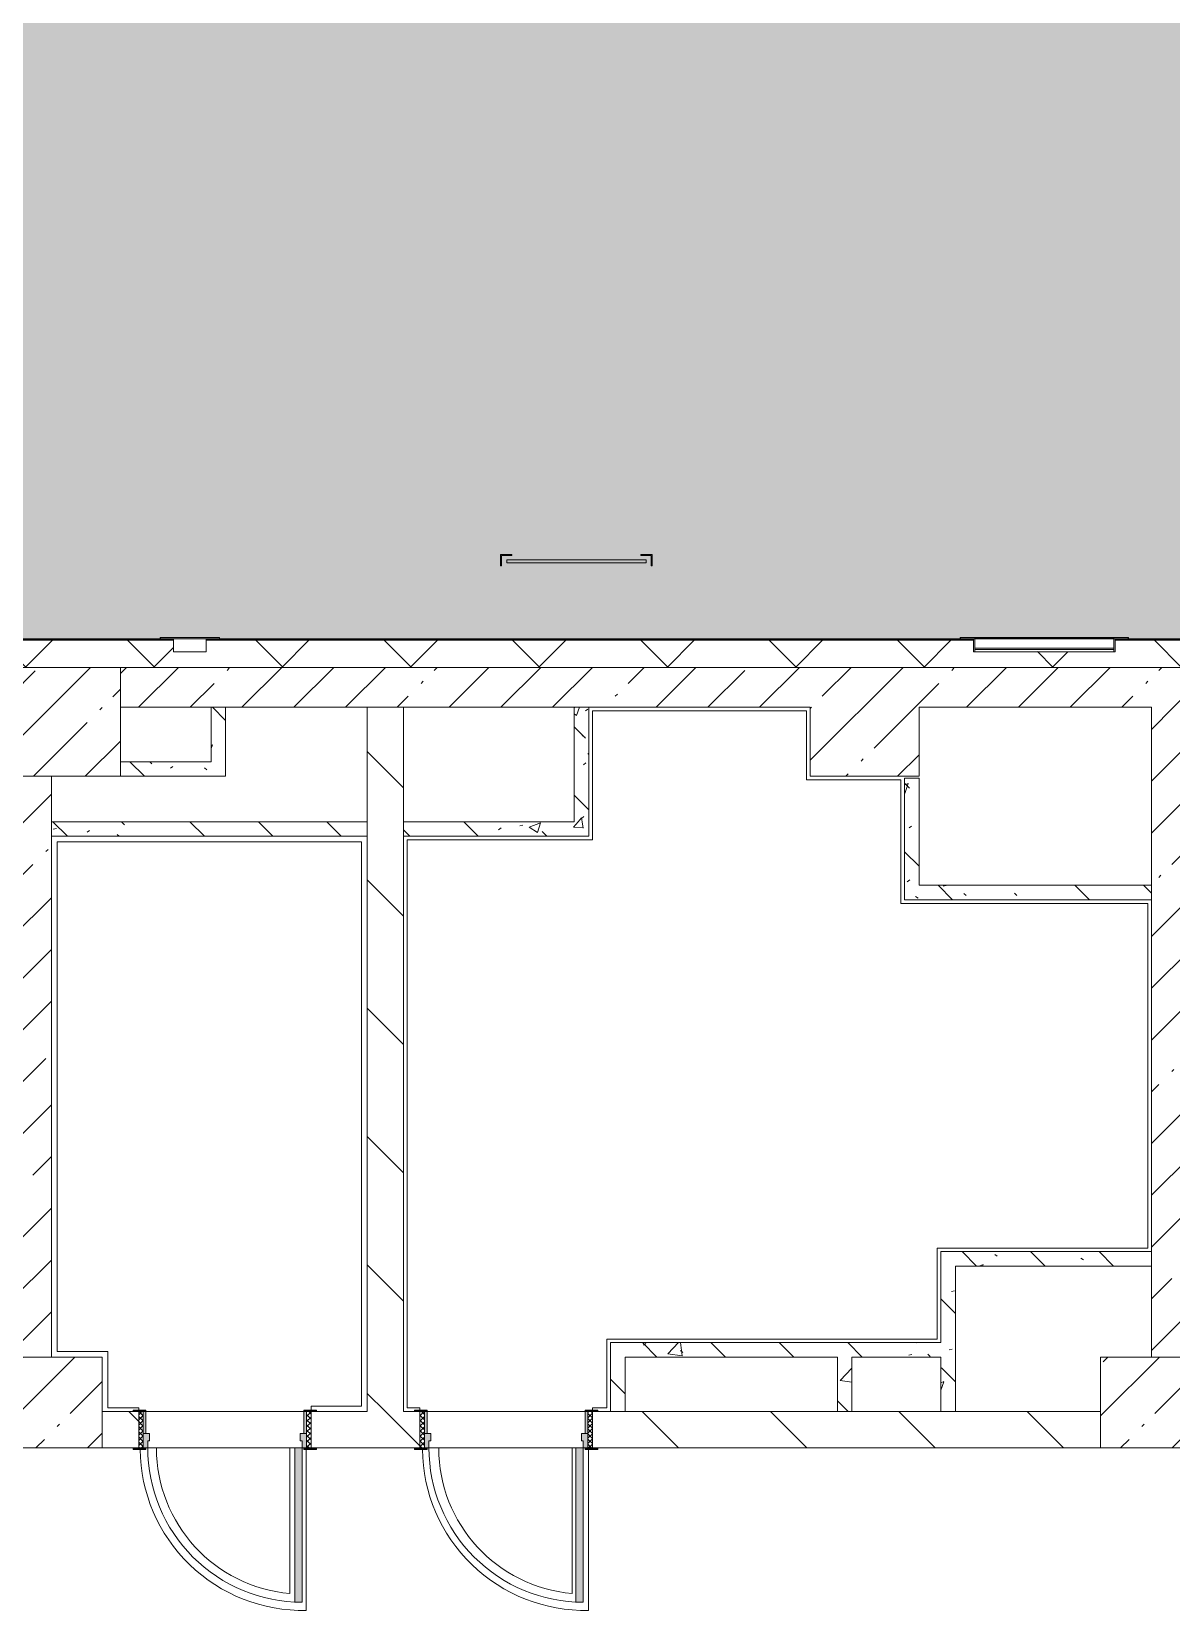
# Model space of a CAD drawing. Header units: millimetres. Extents: x 2623 to 216772, y -8553 to 29000.
# Drawn here: x 103583 to 109862, y 10005 to 18702 of the extents above; entities that cross this region are included whole.
import ezdxf

# ---------------------------------------------------------------- set-up
doc = ezdxf.new("R2010")
doc.units = ezdxf.units.MM
for name, color, linetype, lineweight in [('A-DETL-2', 7, 'Continuous', 5), ('A-GENM-1', 7, 'Continuous', 5), ('A-WALL', 7, 'Continuous', 9), ('A-WALL-3', 7, 'Continuous', 5), ('I-WALL-4', 7, 'Continuous', 5), ('S-COLS-1', 7, 'Continuous', 5)]:
    doc.layers.add(name, color=color, linetype=linetype, lineweight=lineweight)
doc.layers.add('A-DETL-GENF-6', color=7, linetype='Continuous', lineweight=9, true_color=0xc0c0c0, transparency=0.4)
for name, color, linetype, lineweight, true_color in [('A-DOOR-3', 7, 'Continuous', 5, 0xaaaaaa), ('A-DOOR-4', 7, 'Continuous', 5, 0xe2e2e2), ('A-DOOR-FRAM-3', 7, 'Continuous', 5, 0xe2e2e2), ('A-DOOR-FRAM-4', 7, 'Continuous', 5, 0xaaaaaa), ('A-FLOR-3', 7, 'Continuous', 5, 0xaaaaaa), ('A-GENM-2', 7, 'Continuous', 5, 0x737373), ('A-WALL-4', 7, 'Continuous', 5, 0x737373), ('I-WALL-5', 7, 'Continuous', 5, 0x787878)]:
    doc.layers.add(name, color=color, linetype=linetype, lineweight=lineweight, true_color=true_color)
pattern_1 = [(135, (89762.2, 0), (-353.553, -353.553), [])]
pattern_2 = [(135, (1826.41, 164.685), (-14.14214, -14.14214), []), (225, (1826.41, 164.685), (14.14214, -14.14214), [])]
pattern_3 = [(45, (-296.384, 164.685), (-14.1421, 14.1421), []), (135, (-296.384, 164.685), (-14.1421, -14.1421), [])]
pattern_4 = [(45, (89762.2, 0), (-285.123, 285.123), []), (45, (90047.3, 0), (-285.123, 285.123), [504.031, -100.806, 16.764, -84.042])]
pattern_5 = [(135, (89762.2, 0), (-377.171, -377.171), [533.4, -88.9, 17.78, -88.9]), (135, (89762.2, 376.94), (-377.171, -377.171), []), (50, (89762.2, 0), (637.645, -55.787), [66.675, -733.425]), (355, (89762.2, 0), (-123.35, 668.7), [53.34, -586.74]), (100.451, (89815.3, -4.65), (514.299, 612.908), [56.665, -623.315]), (46.184, (89762.2, 177.8), (948.776, -147.15), [100.012, -1100.137]), (96.636, (89841.3, 165.5), (830.91, 865.997), [84.998, -934.973]), (351.184, (89762.2, 177.8), (830.918, 865.99), [80.01, -880.11]), (21, (89851.1, 133.35), (530.651, -357.928), [66.675, -733.425]), (326, (89851.1, 133.35), (216.308, 644.658), [53.34, -586.74]), (71.451, (89895.3, 103.5), (746.96, 286.724), [56.665, -623.315]), (37.5, (89762.2, 0), (10.8105, 295.9426), [16.764, -562.864, 16.764, -578.866, -588.962]), (37.5, (89762.2, 0), (10.8105, 295.9426), [-1175.258, 16.764, -572.198]), (7.5, (89762.2, 0), (233.869, 350.6318), [16.764, -322.834, 16.764, -549.529, -224.472]), (7.5, (89762.2, 0), (233.869, 350.6318), [-905.891, 16.764, -207.708]), (327.5, (89563.95, 0), (474.5678, -20.0513), [16.764, -205.486, 16.764, -676.656, -920.115]), (327.5, (89563.95, 0), (474.5678, -20.0513), [-915.67, 16.764, -903.351]), (317.5, (89475.05, 0), (518.452, 88.9934), [16.764, -272.161, 16.764, -443.738, -653.415]), (317.5, (89475.05, 0), (518.452, 88.9934), [-749.427, 16.764, -636.651])]

# ---------------------------------------------------------------- blocks, each defined once
blk = doc.blocks.new('BSC_Колонна _Прямоугольная - 600х600-V92-3_1_2_птичка')
at = {"layer": 'S-COLS-1'}
h = blk.add_hatch(dxfattribs=at)
h.set_pattern_fill('FP_97', color=256, style=0, pattern_type=2)
h.set_pattern_definition([(45, (-14010, -14900), (-285.123, 285.123), []), (45, (-13724.88, -14900), (-285.123, 285.123), [504.031, -100.806, 16.764, -84.042])])
h.paths.add_polyline_path([(-22.5, -300), (300, -300), (300, 300), (-300, 300), (-300, -300)])
for p, q in [((300, 300), (-300, 300)), ((-300, 300), (-300, -300)), ((300, -300), (300, 300)), ((-300, -300), (300, -300))]:
    blk.add_line(p, q, dxfattribs=at)
blk = doc.blocks.new('110_Дверь_СКБ_1Ст_Внутренняя1 - Д-7_п__950x2100h_Туалет EW30-32897972-3_1_2_птичка')
at = {"layer": 'A-DOOR-3'}
h = blk.add_hatch(dxfattribs=at)
h.set_pattern_fill('FP_107', color=256, style=0, pattern_type=2)
h.set_pattern_definition(pattern_2)
h.paths.add_polyline_path([(487.5, 100), (462.5, 100), (462.5, -100), (487.5, -100)])
at = {"layer": 'A-DOOR-4'}
h = blk.add_hatch(color=256, dxfattribs=at)
h.paths.add_polyline_path([(437.5, 100), (437.5, 60), (427.5, 60), (427.5, 20), (462.5, 20), (462.5, 100)])
h.paths.add_polyline_path([(-412.5, 100), (-437.5, 100), (-437.5, 20), (-402.5, 20), (-402.5, 60), (-412.5, 60)])
at = {"layer": 'A-DOOR-FRAM-3'}
for points in [[(-412.5, 950), (-412.5, 100), (-372.5, 100), (-372.5, 950)], [(-492.5, 108), (-492.5, 100), (-422.5, 100), (-422.5, 108)], [(517.5, 108), (447.5, 108), (447.5, 100), (517.5, 100)], [(-422.5, 20), (-437.5, 20), (-437.5, -100), (-422.5, -100)], [(462.5, 20), (447.5, 20), (447.5, -100), (462.5, -100)], [(-492.5, -100), (-492.5, -108), (-422.5, -108), (-422.5, -100)], [(447.5, -100), (447.5, -108), (517.5, -108), (517.5, -100)]]:
    blk.add_hatch(color=256, dxfattribs=at).paths.add_polyline_path(points)
at = {"layer": 'A-DOOR-FRAM-4'}
h = blk.add_hatch(dxfattribs=at)
h.set_pattern_fill('FP_108', color=256, style=0, pattern_type=2)
h.set_pattern_definition(pattern_3)
h.paths.add_polyline_path([(-437.5, 100), (-462.5, 100), (-462.5, -100), (-437.5, -100)])
at = {"layer": 'A-DOOR-3'}
for p, q in [((-412.5, 950), (-412.5, 100)), ((-372.5, 950), (-412.5, 950)), ((-372.5, 100), (-372.5, 950)), ((-412.5, 100), (-372.5, 100))]:
    blk.add_line(p, q, dxfattribs=at)
blk.add_arc((-412.5, 100), 850, 360, 90, dxfattribs=at)
at = {"layer": 'A-DOOR-FRAM-4'}
for p, q in [((-422.5, 108), (-492.5, 108)), ((-492.5, 108), (-492.5, 100)), ((-492.5, 100), (-422.5, 100)), ((-437.5, 100), (-462.5, 100)), ((-462.5, 100), (-462.5, -100)), ((-412.5, 100), (-437.5, 100)), ((-437.5, 100), (-437.5, 20)), ((-437.5, -100), (-437.5, 100)), ((-422.5, 100), (-437.5, 100)), ((-437.5, 100), (-437.5, 99)), ((-437.5, 99), (-422.5, 99)), ((-422.5, 100), (-422.5, 108)), ((-422.5, 99), (-422.5, 100)), ((-412.5, 60), (-412.5, 100)), ((437.5, 100), (437.5, 60)), ((462.5, 100), (437.5, 100)), ((517.5, 108), (447.5, 108)), ((447.5, 108), (447.5, 100)), ((462.5, 100), (447.5, 100)), ((447.5, 100), (447.5, 99)), ((447.5, 100), (517.5, 100)), ((447.5, 99), (462.5, 99)), ((462.5, 20), (462.5, 100)), ((487.5, 100), (462.5, 100)), ((462.5, 100), (462.5, -100)), ((462.5, 99), (462.5, 100)), ((487.5, -100), (487.5, 100)), ((517.5, 100), (517.5, 108)), ((-437.5, 20), (-402.5, 20)), ((-422.5, 20), (-437.5, 20)), ((-437.5, 20), (-437.5, -100)), ((-422.5, -100), (-422.5, 20)), ((-402.5, 60), (-412.5, 60)), ((-402.5, 20), (-402.5, 60)), ((437.5, 60), (427.5, 60)), ((427.5, 60), (427.5, 20)), ((427.5, 20), (462.5, 20)), ((462.5, 20), (447.5, 20)), ((447.5, 20), (447.5, -100)), ((462.5, -100), (462.5, 20)), ((-422.5, -100), (-492.5, -100)), ((-492.5, -100), (-492.5, -108)), ((-492.5, -108), (-422.5, -108)), ((-462.5, -100), (-437.5, -100)), ((-437.5, -100), (-422.5, -100)), ((-422.5, -108), (-422.5, -100)), ((447.5, -100), (462.5, -100)), ((517.5, -100), (447.5, -100)), ((447.5, -100), (447.5, -108)), ((447.5, -108), (517.5, -108)), ((462.5, -100), (487.5, -100)), ((517.5, -108), (517.5, -100))]:
    blk.add_line(p, q, dxfattribs=at)
blk = doc.blocks.new('110_Дверь_СКБ_1Ст_Внутренняя1 - Д-7_п__950x2100h_Туалет-32491181-3_1_2_птичка')
at = {"layer": 'A-DOOR-3'}
h = blk.add_hatch(dxfattribs=at)
h.set_pattern_fill('FP_107', color=256, style=0, pattern_type=2)
h.set_pattern_definition(pattern_2)
h.paths.add_polyline_path([(487.5, 100), (462.5, 100), (462.5, -100), (487.5, -100)])
at = {"layer": 'A-DOOR-4'}
h = blk.add_hatch(color=256, dxfattribs=at)
h.paths.add_polyline_path([(437.5, 100), (437.5, 60), (427.5, 60), (427.5, 20), (462.5, 20), (462.5, 100)])
h.paths.add_polyline_path([(-412.5, 100), (-437.5, 100), (-437.5, 20), (-402.5, 20), (-402.5, 60), (-412.5, 60)])
at = {"layer": 'A-DOOR-FRAM-3'}
for points in [[(-412.5, 950), (-412.5, 100), (-372.5, 100), (-372.5, 950)], [(-492.5, 108), (-492.5, 100), (-422.5, 100), (-422.5, 108)], [(517.5, 108), (447.5, 108), (447.5, 100), (517.5, 100)], [(-422.5, 20), (-437.5, 20), (-437.5, -100), (-422.5, -100)], [(462.5, 20), (447.5, 20), (447.5, -100), (462.5, -100)], [(-492.5, -100), (-492.5, -108), (-422.5, -108), (-422.5, -100)], [(447.5, -100), (447.5, -108), (517.5, -108), (517.5, -100)]]:
    blk.add_hatch(color=256, dxfattribs=at).paths.add_polyline_path(points)
at = {"layer": 'A-DOOR-FRAM-4'}
h = blk.add_hatch(dxfattribs=at)
h.set_pattern_fill('FP_108', color=256, style=0, pattern_type=2)
h.set_pattern_definition(pattern_3)
h.paths.add_polyline_path([(-437.5, 100), (-462.5, 100), (-462.5, -100), (-437.5, -100)])
at = {"layer": 'A-DOOR-3'}
for p, q in [((-412.5, 950), (-412.5, 100)), ((-372.5, 950), (-412.5, 950)), ((-372.5, 100), (-372.5, 950)), ((-412.5, 100), (-372.5, 100))]:
    blk.add_line(p, q, dxfattribs=at)
blk.add_arc((-412.5, 100), 850, 360, 90, dxfattribs=at)
at = {"layer": 'A-DOOR-FRAM-4'}
for p, q in [((-422.5, 108), (-492.5, 108)), ((-492.5, 108), (-492.5, 100)), ((-492.5, 100), (-422.5, 100)), ((-437.5, 100), (-462.5, 100)), ((-462.5, 100), (-462.5, -100)), ((-412.5, 100), (-437.5, 100)), ((-437.5, 100), (-437.5, 20)), ((-437.5, -100), (-437.5, 100)), ((-422.5, 100), (-437.5, 100)), ((-437.5, 100), (-437.5, 99)), ((-437.5, 99), (-422.5, 99)), ((-422.5, 100), (-422.5, 108)), ((-422.5, 99), (-422.5, 100)), ((-412.5, 60), (-412.5, 100)), ((437.5, 100), (437.5, 60)), ((462.5, 100), (437.5, 100)), ((517.5, 108), (447.5, 108)), ((447.5, 108), (447.5, 100)), ((462.5, 100), (447.5, 100)), ((447.5, 100), (447.5, 99)), ((447.5, 100), (517.5, 100)), ((447.5, 99), (462.5, 99)), ((462.5, 20), (462.5, 100)), ((487.5, 100), (462.5, 100)), ((462.5, 100), (462.5, -100)), ((462.5, 99), (462.5, 100)), ((487.5, -100), (487.5, 100)), ((517.5, 100), (517.5, 108)), ((-437.5, 20), (-402.5, 20)), ((-422.5, 20), (-437.5, 20)), ((-437.5, 20), (-437.5, -100)), ((-422.5, -100), (-422.5, 20)), ((-402.5, 60), (-412.5, 60)), ((-402.5, 20), (-402.5, 60)), ((437.5, 60), (427.5, 60)), ((427.5, 60), (427.5, 20)), ((427.5, 20), (462.5, 20)), ((462.5, 20), (447.5, 20)), ((447.5, 20), (447.5, -100)), ((462.5, -100), (462.5, 20)), ((-422.5, -100), (-492.5, -100)), ((-492.5, -100), (-492.5, -108)), ((-492.5, -108), (-422.5, -108)), ((-462.5, -100), (-437.5, -100)), ((-437.5, -100), (-422.5, -100)), ((-422.5, -108), (-422.5, -100)), ((447.5, -100), (462.5, -100)), ((517.5, -100), (447.5, -100)), ((447.5, -100), (447.5, -108)), ((447.5, -108), (517.5, -108)), ((462.5, -100), (487.5, -100)), ((517.5, -108), (517.5, -100))]:
    blk.add_line(p, q, dxfattribs=at)
blk = doc.blocks.new('BSC_Колонна _Прямоугольная - 500х500-V130-3_1_2_птичка')
at = {"layer": 'S-COLS-1'}
h = blk.add_hatch(dxfattribs=at)
h.set_pattern_fill('FP_136', color=256, style=0, pattern_type=2)
h.set_pattern_definition([(45, (-19960, -11150), (-285.123, 285.123), []), (45, (-19674.88, -11150), (-285.123, 285.123), [504.031, -100.806, 16.764, -84.042])])
h.paths.add_polyline_path([(-250, -250), (250, -250), (250, 250), (-250, 250), (-250, 71)])
for p, q in [((250, 250), (-250, 250)), ((-250, 250), (-250, -250)), ((250, -250), (250, 250)), ((-250, -250), (250, -250))]:
    blk.add_line(p, q, dxfattribs=at)
blk = doc.blocks.new('BSC_Колонна _Прямоугольная - 500х500-V192-3_1_2_птичка')
at = {"layer": 'S-COLS-1'}
h = blk.add_hatch(dxfattribs=at)
h.set_pattern_fill('FP_157', color=256, style=0, pattern_type=2)
h.set_pattern_definition([(45, (-13960, -11150), (-285.123, 285.123), []), (45, (-13674.88, -11150), (-285.123, 285.123), [504.031, -100.806, 16.764, -84.042])])
h.paths.add_polyline_path([(-250, -250), (250, -250), (250, 250), (-250, 250), (-250, 71)])
for p, q in [((250, 250), (-250, 250)), ((-250, 250), (-250, -250)), ((250, -250), (250, 250)), ((-250, -250), (250, -250))]:
    blk.add_line(p, q, dxfattribs=at)
blk = doc.blocks.new('ОМ_Арматурный стержень_Форма 1 - ОМ_Арматурный стержень_Форма 1-22194821-3_1_2_птичка')
at = {"layer": 'A-GENM-2'}
for p, q in [((17206.2, 15793), (16438.2, 15793)), ((16438.2, 15784), (16438.2, 15793)), ((16438.2, 15775), (16438.2, 15784)), ((16438.2, 15775), (17206.2, 15775)), ((17206.2, 15793), (17206.2, 15784)), ((17206.2, 15784), (17206.2, 15775))]:
    blk.add_line(p, q, dxfattribs=at)
blk = doc.blocks.new('ОМ_Уголок_ГОСТ 8509-93 - ОМ_Уголок_ГОСТ 8509-93-22194824-3_1_2_птичка')
at = {"layer": 'A-GENM-2'}
for p, q in [((16404.4, 15821.5), (16404.4, 15758.5)), ((16467.4, 15821.5), (16404.4, 15821.5)), ((16404.4, 15758.5), (16410.4, 15758.5)), ((16410.4, 15758.5), (16410.4, 15815.5)), ((16410.4, 15815.5), (16467.4, 15815.5)), ((16467.4, 15815.5), (16467.4, 15821.5))]:
    blk.add_line(p, q, dxfattribs=at)
blk = doc.blocks.new('ОМ_Уголок_ГОСТ 8509-93 - ОМ_Уголок_ГОСТ 8509-93-V197-3_1_2_птичка')
at = {"layer": 'A-GENM-2'}
for p, q in [((17240, 15821.5), (17177, 15821.5)), ((17177, 15821.5), (17177, 15815.5)), ((17177, 15815.5), (17234, 15815.5)), ((17234, 15815.5), (17234, 15758.5)), ((17234, 15758.5), (17240, 15758.5)), ((17240, 15758.5), (17240, 15821.5))]:
    blk.add_line(p, q, dxfattribs=at)
blk = doc.blocks.new('Полоса с поворотом - Полоса с поворотом-23831104-3_1_2_птичка')
at = {"layer": 'A-GENM-1'}
for p, q in [((19783, 15306.4), (19017, 15306.4)), ((19017, 15297.9), (19783, 15297.9))]:
    blk.add_line(p, q, dxfattribs=at)
at = {"layer": 'A-GENM-2'}
blk.add_line((19017, 15363), (19783, 15363), dxfattribs=at)
blk = doc.blocks.new('Уголок вложенный - Уголок вложенный-23831105-3_1_2_птичка')
at = {"layer": 'A-GENM-1'}
for p, q in [((29237, 15288), (29237, 15349)), ((29244, 15358), (29244, 15285)), ((29244, 15285), (29240, 15285))]:
    blk.add_line(p, q, dxfattribs=at)
at = {"layer": 'A-GENM-1', "flags": 128}
for points in [[(29237, 15349), (29236.8, 15351), (29236.1, 15352.9), (29235, 15354.6), (29233.6, 15356), (29231.9, 15357.1), (29230, 15357.8), (29228, 15358)], [(29240, 15285), (29239.3, 15285.1), (29238.7, 15285.3), (29238.1, 15285.7), (29237.7, 15286.1), (29237.3, 15286.7), (29237.1, 15287.3), (29237, 15288)]]:
    blk.add_lwpolyline(points, dxfattribs=at)
at = {"layer": 'A-GENM-2'}
for p, q in [((29164, 15365), (29244, 15365)), ((29164, 15361), (29164, 15365)), ((29228, 15358), (29167, 15358)), ((29244, 15365), (29244, 15358))]:
    blk.add_line(p, q, dxfattribs=at)
at = {"layer": 'A-GENM-2', "flags": 128}
blk.add_lwpolyline([(29167, 15358), (29166.3, 15358.1), (29165.7, 15358.3), (29165.1, 15358.7), (29164.7, 15359.1), (29164.3, 15359.7), (29164.1, 15360.3), (29164, 15361)], dxfattribs=at)
blk = doc.blocks.new('Уголок вложенный - Уголок вложенный-V209-3_1_2_птичка')
at = {"layer": 'A-GENM-1'}
for p, q in [((30010, 15285), (30010, 15358)), ((30017, 15349), (30017, 15288)), ((30014, 15285), (30010, 15285))]:
    blk.add_line(p, q, dxfattribs=at)
at = {"layer": 'A-GENM-1', "flags": 128}
for points in [[(30026, 15358), (30024, 15357.8), (30022.1, 15357.1), (30020.4, 15356), (30019, 15354.6), (30017.9, 15352.9), (30017.2, 15351), (30017, 15349)], [(30017, 15288), (30016.9, 15287.3), (30016.7, 15286.7), (30016.3, 15286.1), (30015.9, 15285.7), (30015.3, 15285.3), (30014.7, 15285.1), (30014, 15285)]]:
    blk.add_lwpolyline(points, dxfattribs=at)
at = {"layer": 'A-GENM-2'}
for p, q in [((30010, 15365), (30090, 15365)), ((30010, 15358), (30010, 15365)), ((30087, 15358), (30026, 15358)), ((30090, 15365), (30090, 15361))]:
    blk.add_line(p, q, dxfattribs=at)
at = {"layer": 'A-GENM-2', "flags": 128}
blk.add_lwpolyline([(30090, 15361), (30089.9, 15360.3), (30089.7, 15359.7), (30089.3, 15359.1), (30088.9, 15358.7), (30088.3, 15358.3), (30087.7, 15358.1), (30087, 15358)], dxfattribs=at)
blk = doc.blocks.new('Уголок вложенный - Уголок вложенный-V210-3_1_2_птичка')
at = {"layer": 'A-GENM-1'}
blk.add_line((30010, 15285), (29244, 15285), dxfattribs=at)
at = {"layer": 'A-GENM-1', "flags": 128}
for points in [[(29237, 15349), (29236.8, 15351), (29236.1, 15352.9), (29235, 15354.6), (29233.6, 15356), (29231.9, 15357.1), (29230, 15357.8), (29228, 15358)], [(30026, 15358), (30024, 15357.8), (30022.1, 15357.1), (30020.4, 15356), (30019, 15354.6), (30017.9, 15352.9), (30017.2, 15351), (30017, 15349)]]:
    blk.add_lwpolyline(points, dxfattribs=at)
at = {"layer": 'A-GENM-2'}
blk.add_line((29244, 15365), (30010, 15365), dxfattribs=at)
blk = doc.blocks.new('Уголок вложенный - Уголок вложенный-23964580-3_1_2_птичка')
at = {"layer": 'A-GENM-1'}
for p, q in [((14603, 15288), (14603, 15349)), ((14610, 15285), (14606, 15285))]:
    blk.add_line(p, q, dxfattribs=at)
at = {"layer": 'A-GENM-1', "flags": 128}
for points in [[(14603, 15349), (14602.8, 15351), (14602.1, 15352.9), (14601, 15354.6), (14599.6, 15356), (14597.9, 15357.1), (14596, 15357.8), (14594, 15358)], [(14606, 15285), (14605.3, 15285.1), (14604.7, 15285.3), (14604.1, 15285.7), (14603.7, 15286.1), (14603.3, 15286.7), (14603.1, 15287.3), (14603, 15288)]]:
    blk.add_lwpolyline(points, dxfattribs=at)
at = {"layer": 'A-GENM-2'}
for p, q in [((14530, 15361), (14530, 15365)), ((14594, 15358), (14533, 15358))]:
    blk.add_line(p, q, dxfattribs=at)
at = {"layer": 'A-GENM-2', "flags": 128}
blk.add_lwpolyline([(14533, 15358), (14532.3, 15358.1), (14531.7, 15358.3), (14531.1, 15358.7), (14530.7, 15359.1), (14530.3, 15359.7), (14530.1, 15360.3), (14530, 15361)], dxfattribs=at)
blk = doc.blocks.new('Уголок вложенный - Уголок вложенный-V219-3_1_2_птичка')
at = {"layer": 'A-GENM-1'}
for p, q in [((14783, 15349), (14783, 15288)), ((14780, 15285), (14776, 15285))]:
    blk.add_line(p, q, dxfattribs=at)
at = {"layer": 'A-GENM-1', "flags": 128}
for points in [[(14792, 15358), (14790, 15357.8), (14788.1, 15357.1), (14786.4, 15356), (14785, 15354.6), (14783.9, 15352.9), (14783.2, 15351), (14783, 15349)], [(14783, 15288), (14782.9, 15287.3), (14782.7, 15286.7), (14782.3, 15286.1), (14781.9, 15285.7), (14781.3, 15285.3), (14780.7, 15285.1), (14780, 15285)]]:
    blk.add_lwpolyline(points, dxfattribs=at)
at = {"layer": 'A-GENM-2'}
for p, q in [((14853, 15358), (14792, 15358)), ((14856, 15365), (14856, 15361))]:
    blk.add_line(p, q, dxfattribs=at)
at = {"layer": 'A-GENM-2', "flags": 128}
blk.add_lwpolyline([(14856, 15361), (14855.9, 15360.3), (14855.7, 15359.7), (14855.3, 15359.1), (14854.9, 15358.7), (14854.3, 15358.3), (14853.7, 15358.1), (14853, 15358)], dxfattribs=at)
blk = doc.blocks.new('Уголок вложенный - Уголок вложенный-V220-3_1_2_птичка')
at = {"layer": 'A-GENM-1'}
blk.add_line((14776, 15285), (14610, 15285), dxfattribs=at)
at = {"layer": 'A-GENM-1', "flags": 128}
for points in [[(14597.9, 15357.1), (14596, 15357.8), (14594, 15358)], [(14792, 15358), (14790, 15357.8), (14788.1, 15357.1)]]:
    blk.add_lwpolyline(points, dxfattribs=at)
blk = doc.blocks.new('Уголок вложенный - Уголок вложенный-V221-3_1_2_птичка')
at = {"layer": 'A-GENM-1'}
for p, q in [((14603, 15349), (14603, 15288)), ((14783, 15288), (14783, 15349)), ((14606, 15285), (14780, 15285))]:
    blk.add_line(p, q, dxfattribs=at)
at = {"layer": 'A-GENM-1', "flags": 128}
for points in [[(14594, 15358), (14596, 15357.8), (14597.9, 15357.1), (14599.6, 15356), (14601, 15354.6), (14602.1, 15352.9), (14602.8, 15351), (14603, 15349)], [(14783, 15349), (14783.2, 15351), (14783.9, 15352.9), (14785, 15354.6), (14786.4, 15356), (14788.1, 15357.1), (14790, 15357.8), (14792, 15358)], [(14603, 15288), (14603.1, 15287.3), (14603.3, 15286.7), (14603.7, 15286.1), (14604.1, 15285.7), (14604.7, 15285.3), (14605.3, 15285.1), (14606, 15285)], [(14780, 15285), (14780.7, 15285.1), (14781.3, 15285.3), (14781.9, 15285.7), (14782.3, 15286.1), (14782.7, 15286.7), (14782.9, 15287.3), (14783, 15288)]]:
    blk.add_lwpolyline(points, dxfattribs=at)
at = {"layer": 'A-GENM-2'}
for p, q in [((14530, 15365), (14856, 15365)), ((14530, 15365), (14530, 15361)), ((14533, 15358), (14853, 15358)), ((14856, 15361), (14856, 15365))]:
    blk.add_line(p, q, dxfattribs=at)
at = {"layer": 'A-GENM-2', "flags": 128}
for points in [[(14530, 15361), (14530.1, 15360.3), (14530.3, 15359.7), (14530.7, 15359.1), (14531.1, 15358.7), (14531.7, 15358.3), (14532.3, 15358.1), (14533, 15358)], [(14853, 15358), (14853.7, 15358.1), (14854.3, 15358.3), (14854.9, 15358.7), (14855.3, 15359.1), (14855.7, 15359.7), (14855.9, 15360.3), (14856, 15361)]]:
    blk.add_lwpolyline(points, dxfattribs=at)

msp = doc.modelspace()

# ---------------------------------------------------------------- hatches: boundary and pattern name
at = {"layer": 'A-DETL-GENF-6'}
msp.add_hatch(color=256, dxfattribs=at).paths.add_polyline_path([(88834.4, 14774.9), (89494.2, 14774.9), (89494.2, 15358), (128522.2, 15358), (128522.2, 23888.3), (123690.3, 23888.3), (123690.3, 27398.1), (87353.1, 27398.1), (87353.1, 14774.9), (88368.3, 14774.9)])
at = {"layer": 'A-WALL-3'}
h = msp.add_hatch(dxfattribs=at)
h.set_pattern_fill('FP_105', color=256, style=0, pattern_type=2)
h.set_pattern_definition([(45, (89762.2, 0), (-353.5534, 353.5534), []), (135, (89762.2, 0), (-353.5534, -353.5534), [])])
h.paths.add_polyline_path([(116800.6, 15200), (121872.2, 15200), (121872.2, 15350), (119779.2, 15349), (119779.2, 15288), (119772.2, 15285), (118999.2, 15288), (118999.2, 15350), (115372.4, 15349), (115372.4, 15288), (115365.4, 15285), (114192.4, 15288), (114192.4, 15350), (109552.2, 15349), (109552.2, 15288), (109545.2, 15285), (108772.2, 15288), (108772.2, 15350), (104545.2, 15349), (104545.2, 15288), (104538.2, 15285), (104365.2, 15288), (104365, 15350), (102622.2, 15350), (102622.2, 15200), (116172.2, 15200)])
h.paths.add_polyline_path([(128072.3, 15200), (128072.3, 15350), (127572.2, 15350), (127572.2, 15200), (127987, 15200)])
h.paths.add_polyline_path([(124422.2, 15200), (125172.2, 15200), (125172.2, 15350), (124422.2, 15350)])
h.paths.add_polyline_path([(123372.2, 15200), (123522.2, 15200), (123522.2, 15350), (123372.2, 15350), (123372.2, 15270.2)])
h.paths.add_polyline_path([(98922.2, 15200), (99522.2, 15200), (99522.2, 15350), (98922.2, 15350)])
h.paths.add_polyline_path([(96292.1, 15200), (96522.2, 15200), (96522.2, 15350), (89802.2, 15350), (89802.2, 15293), (89652.2, 15293), (89652.2, 15200), (95922.2, 15200)])
h.paths.add_polyline_path([(98022.2, 15200), (98022.2, 15350), (97422.2, 15350), (97422.2, 15200)])
h.paths.add_polyline_path([(122772.2, 15200), (123002.2, 15200), (122997.2, 15350), (122772.2, 15350), (122772.2, 15270.2)])
at = {"layer": 'I-WALL-4'}
h = msp.add_hatch(dxfattribs=at)
h.set_pattern_fill('FP_101', color=256, style=0, pattern_type=2)
h.set_pattern_definition(pattern_4)
h.paths.add_polyline_path([(121872.2, 14980), (121872.2, 15200), (120372.2, 15200), (120372.2, 14980), (121523.4, 14980)])
h.paths.add_polyline_path([(104572.2, 14980), (107872.4, 14980), (107872.4, 15200), (104072.2, 15200), (104072.2, 14980)])
h.paths.add_polyline_path([(119772.2, 14980), (119772.2, 15200), (116172.2, 15200), (116172.2, 14980), (119597.2, 14980)])
h.paths.add_polyline_path([(115572.2, 14980), (115572.2, 15200), (112272.2, 15200), (112272.2, 14980), (114936.1, 14980)])
h.paths.add_polyline_path([(108472.4, 14980), (111672.2, 14980), (111672.2, 15200), (108472.4, 15200)])
h = msp.add_hatch(dxfattribs=at)
h.set_pattern_fill('FP_104', color=256, style=0, pattern_type=2)
h.set_pattern_definition(pattern_1)
h.paths.add_polyline_path([(105614.1, 11100), (105632.2, 11100), (105632.2, 14980), (105432.2, 14980), (105432.2, 11100)])
h = msp.add_hatch(dxfattribs=at)
h.set_pattern_fill('FP_101', color=256, style=0, pattern_type=2)
h.set_pattern_definition(pattern_4)
h.paths.add_polyline_path([(109972.2, 11400), (109972.2, 14980), (109752.2, 14980), (109752.2, 11400)])
h = msp.add_hatch(dxfattribs=at)
h.set_pattern_fill('FP_101', color=256, style=0, pattern_type=2)
h.set_pattern_definition(pattern_4)
h.paths.add_polyline_path([(103473.2, 11400), (103693.2, 11400), (103693.2, 14600), (103473.2, 14600), (103473.2, 11900)])
h = msp.add_hatch(dxfattribs=at)
h.set_pattern_fill('FP_104', color=256, style=0, pattern_type=2)
h.set_pattern_definition(pattern_1)
h.paths.add_polyline_path([(109472.2, 10900), (109472.2, 11100), (106672.2, 11100), (106672.2, 10900), (109342.9, 10900)])
h.paths.add_polyline_path([(105722.2, 10900), (105722.2, 11100), (105123.2, 11100), (105123.2, 10900), (105692.2, 10900)])
h.paths.add_polyline_path([(104143.2, 10900), (104173.2, 10900), (104173.2, 11100), (103972.2, 11100), (103972.2, 10900)])
at = {"layer": 'I-WALL-5'}
h = msp.add_hatch(dxfattribs=at)
h.set_pattern_fill('FP_111', color=256, style=0, pattern_type=2)
h.set_pattern_definition(pattern_5)
h.paths.add_polyline_path([(104652.2, 14680), (104652.2, 14980), (104572.2, 14980), (104572.2, 14680)])
h = msp.add_hatch(dxfattribs=at)
h.set_pattern_fill('FP_111', color=256, style=0, pattern_type=2)
h.set_pattern_definition(pattern_5)
h.paths.add_polyline_path([(106652.2, 14350), (106652.2, 14980), (106572.2, 14980), (106572.2, 14350)])
h = msp.add_hatch(dxfattribs=at)
h.set_pattern_fill('FP_111', color=256, style=0, pattern_type=2)
h.set_pattern_definition(pattern_5)
h.paths.add_polyline_path([(104072.2, 14600), (104652.2, 14600), (104652.2, 14680), (104072.2, 14680)])
h = msp.add_hatch(dxfattribs=at)
h.set_pattern_fill('FP_111', color=256, style=0, pattern_type=2)
h.set_pattern_definition(pattern_5)
h.paths.add_polyline_path([(108472.4, 13920), (108472.4, 14590), (108392.4, 14590), (108392.4, 13920)])
h = msp.add_hatch(dxfattribs=at)
h.set_pattern_fill('FP_111', color=256, style=0, pattern_type=2)
h.set_pattern_definition(pattern_5)
h.paths.add_polyline_path([(105432.2, 14270), (105432.2, 14350), (103693.2, 14350), (103693.2, 14270), (103749.7, 14270)])
h = msp.add_hatch(dxfattribs=at)
h.set_pattern_fill('FP_111', color=256, style=0, pattern_type=2)
h.set_pattern_definition(pattern_5)
h.paths.add_polyline_path([(105632.2, 14270), (106652.2, 14270), (106652.2, 14350), (105632.2, 14350)])
h = msp.add_hatch(dxfattribs=at)
h.set_pattern_fill('FP_111', color=256, style=0, pattern_type=2)
h.set_pattern_definition(pattern_5)
h.paths.add_polyline_path([(109752.2, 13920), (109752.2, 14000), (108472.4, 14000), (108472.4, 13920), (109342.9, 13920)])
h = msp.add_hatch(dxfattribs=at)
h.set_pattern_fill('FP_111', color=256, style=0, pattern_type=2)
h.set_pattern_definition(pattern_5)
h.paths.add_polyline_path([(108672.2, 11100), (108672.2, 11981.9), (108592.2, 11981.9), (108592.2, 11100)])
h = msp.add_hatch(dxfattribs=at)
h.set_pattern_fill('FP_111', color=256, style=0, pattern_type=2)
h.set_pattern_definition(pattern_5)
h.paths.add_polyline_path([(109752.2, 11901.9), (109752.2, 11981.9), (108672.2, 11981.9), (108672.2, 11901.9), (109342.9, 11901.9)])
h = msp.add_hatch(dxfattribs=at)
h.set_pattern_fill('FP_111', color=256, style=0, pattern_type=2)
h.set_pattern_definition(pattern_5)
h.paths.add_polyline_path([(106772.2, 11100), (106852.2, 11100), (106852.2, 11480), (106772.2, 11480), (106772.2, 11221)])
h = msp.add_hatch(dxfattribs=at)
h.set_pattern_fill('FP_111', color=256, style=0, pattern_type=2)
h.set_pattern_definition(pattern_5)
h.paths.add_polyline_path([(108102.2, 11400), (108592.2, 11400), (108592.2, 11480), (106852.2, 11480), (106852.2, 11400), (108022.2, 11400)])
h = msp.add_hatch(dxfattribs=at)
h.set_pattern_fill('FP_111', color=256, style=0, pattern_type=2)
h.set_pattern_definition(pattern_5)
h.paths.add_polyline_path([(108102.2, 11100), (108102.2, 11400), (108022.2, 11400), (108022.2, 11100)])
at = {"layer": 'S-COLS-1'}
h = msp.add_hatch(dxfattribs=at)
h.set_pattern_fill('FP_101', color=256, style=0, pattern_type=2)
h.set_pattern_definition(pattern_4)
h.paths.add_polyline_path([(108472.4, 14600), (108472.4, 15200), (107872.4, 15200), (107872.4, 14600)])

# ---------------------------------------------------------------- linework, layer by layer
at = {"layer": 'A-DETL-2'}
msp.add_line((89494.2, 15358), (128072.3, 15358), dxfattribs=at)
at = {"layer": 'A-FLOR-3'}
for p, q in [((107852.4, 14960), (106672.2, 14960)), ((106672.2, 14960), (106672.2, 14250)), ((107852.4, 14580), (107852.4, 14960)), ((108372.4, 14580), (107852.4, 14580)), ((108372.4, 13900), (108372.4, 14580)), ((105401.2, 14239), (103724.2, 14239)), ((103724.2, 14239), (103724.2, 11431)), ((105401.2, 11131), (105401.2, 14239)), ((106672.2, 14250), (105652.2, 14250)), ((105652.2, 14250), (105652.2, 11120)), ((109732.2, 13900), (108372.4, 13900)), ((109732.2, 12000), (109732.2, 13900)), ((108572.2, 11500), (108572.2, 12000)), ((108572.2, 12000), (109732.2, 12000)), ((106752.2, 11120), (106752.2, 11500)), ((106752.2, 11500), (108572.2, 11500)), ((103724.2, 11431), (104003.2, 11431)), ((104003.2, 11431), (104003.2, 11120)), ((104003.2, 11120), (104173.2, 11120)), ((104173.2, 11120), (104173.2, 11108)), ((105123.2, 11108), (105123.2, 11131)), ((105123.2, 11131), (105401.2, 11131)), ((105652.2, 11120), (105722.2, 11120)), ((105722.2, 11120), (105722.2, 11108)), ((106672.2, 11108), (106672.2, 11120)), ((106672.2, 11120), (106752.2, 11120)), ((104271.1, 10899.9), (104213.2, 10899.9)), ((104223.2, 10901.4), (105073.2, 10901.4)), ((105033.2, 10899.9), (105006.1, 10899.9)), ((105006.1, 10899.9), (105006.1, 10097.9)), ((105083.2, 10899.9), (105073.2, 10899.9)), ((105096.1, 10005.1), (105096.1, 10892)), ((105826.1, 10899.9), (105762.2, 10899.9)), ((105772.2, 10900), (106582.2, 10900)), ((106582.2, 10899.9), (106561.1, 10899.9)), ((106561.1, 10899.9), (106561.1, 10097.9)), ((106632.2, 10899.9), (106622.2, 10899.9)), ((106651.1, 10005.1), (106651.1, 10892))]:
    msp.add_line(p, q, dxfattribs=at)
for centre, radius, start, end in [((105076.1, 10899.9), 895, 180.50534, 271.28046), ((105076.1, 10899.9), 805, 180, 265.01146), ((106631.1, 10899.9), 895, 180.50534, 271.28046), ((106631.1, 10899.9), 805, 180, 265.01146)]:
    msp.add_arc(centre, radius, start, end, dxfattribs=at)
at = {"layer": 'A-WALL'}
for p, q in [((104364.2, 15353), (102622.2, 15353)), ((104365.1, 15350), (102622.2, 15350)), ((108772.6, 15350), (104545.3, 15350)), ((108773.9, 15353), (104546.1, 15353)), ((114194.2, 15353), (109550.4, 15353)), ((114192.9, 15350), (109551.8, 15350)), ((107872.4, 15200), (104072.2, 15200)), ((111672.2, 15200), (108472.4, 15200)), ((104652.2, 14980), (104572.2, 14980)), ((105632.2, 14980), (105432.2, 14980)), ((106652.2, 14980), (106572.2, 14980)), ((103693.2, 14350), (103693.2, 14270)), ((105432.2, 14270), (105432.2, 14350)), ((105632.2, 14350), (105632.2, 14270)), ((109752.2, 13920), (109752.2, 14000)), ((109752.2, 11901.9), (109752.2, 11981.9)), ((106772.2, 11100), (106852.2, 11100)), ((108022.2, 11100), (108102.2, 11100)), ((108592.2, 11100), (108672.2, 11100))]:
    msp.add_line(p, q, dxfattribs=at)
at = {"layer": 'A-WALL-3'}
msp.add_line((104072.2, 15200), (111672.2, 15200), dxfattribs=at)
at = {"layer": 'A-WALL-4'}
for p, q in [((104295.2, 15358), (89802.2, 15358)), ((104369.1, 15358), (104356.2, 15358)), ((104554.2, 15358), (104541.3, 15358)), ((108702.2, 15358), (104615.2, 15358)), ((108776.1, 15358), (108763.2, 15358)), ((109561.2, 15358), (109548.3, 15358)), ((114122.4, 15358), (109622.2, 15358))]:
    msp.add_line(p, q, dxfattribs=at)
at = {"layer": 'I-WALL-4'}
for p, q in [((104072.2, 14980), (104572.2, 14980)), ((104572.2, 14980), (104572.2, 14680)), ((104652.2, 14980), (105432.2, 14980)), ((104652.2, 14600), (104652.2, 14980)), ((105432.2, 14980), (105432.2, 14350)), ((105632.2, 14350), (105632.2, 14980)), ((105632.2, 14980), (106572.2, 14980)), ((106572.2, 14980), (106572.2, 14350)), ((106652.2, 14270), (106652.2, 14980)), ((106652.2, 14980), (107872.4, 14980)), ((108472.4, 14980), (109752.2, 14980)), ((109752.2, 14980), (109752.2, 14000)), ((104572.2, 14680), (104072.2, 14680)), ((103693.2, 14350), (103693.2, 14600)), ((104072.2, 14600), (104652.2, 14600)), ((108392.4, 14590), (108392.4, 13920)), ((108472.4, 14590), (108392.4, 14590)), ((108472.4, 14000), (108472.4, 14590)), ((105432.2, 14350), (103693.2, 14350)), ((103693.2, 14270), (105432.2, 14270)), ((103693.2, 11400), (103693.2, 14270)), ((105432.2, 14270), (105432.2, 11100)), ((106572.2, 14350), (105632.2, 14350)), ((105632.2, 11100), (105632.2, 14270)), ((105632.2, 14270), (106652.2, 14270)), ((108392.4, 13920), (109752.2, 13920)), ((109752.2, 14000), (108472.4, 14000)), ((109752.2, 13920), (109752.2, 11981.9)), ((108592.2, 11981.9), (108592.2, 11480)), ((109752.2, 11981.9), (108592.2, 11981.9)), ((108672.2, 11100), (108672.2, 11901.9)), ((108672.2, 11901.9), (109752.2, 11901.9)), ((109752.2, 11901.9), (109752.2, 11400)), ((106772.2, 11480), (106772.2, 11100)), ((108592.2, 11480), (106772.2, 11480)), ((106852.2, 11100), (106852.2, 11400)), ((106852.2, 11400), (108022.2, 11400)), ((108022.2, 11400), (108022.2, 11100)), ((108102.2, 11400), (108592.2, 11400)), ((108102.2, 11100), (108102.2, 11400)), ((108592.2, 11400), (108592.2, 11100)), ((104143.2, 11100), (103972.2, 11100)), ((104213.2, 11100), (105083.2, 11100)), ((105432.2, 11100), (105153.2, 11100)), ((105692.2, 11100), (105632.2, 11100)), ((105762.2, 11100), (106632.2, 11100)), ((106772.2, 11100), (106702.2, 11100)), ((108022.2, 11100), (106852.2, 11100)), ((108592.2, 11100), (108102.2, 11100)), ((109472.2, 11100), (108672.2, 11100)), ((103972.2, 10900), (104143.2, 10900)), ((105033.2, 10900), (104223.2, 10900)), ((105153.2, 10900), (105692.2, 10900)), ((106582.2, 10900), (105772.2, 10900)), ((106702.2, 10900), (109472.2, 10900))]:
    msp.add_line(p, q, dxfattribs=at)
at = {"layer": 'S-COLS-1'}
for p, q in [((108472.4, 15200), (107872.4, 15200)), ((107872.4, 14980), (107872.4, 14600)), ((108472.4, 14600), (108472.4, 14980)), ((107872.4, 14600), (108472.4, 14600))]:
    msp.add_line(p, q, dxfattribs=at)

# ---------------------------------------------------------------- block references
at = {"layer": 'A-DOOR-3', "rotation": 180}
for name, p in [('110_Дверь_СКБ_1Ст_Внутренняя1 - Д-7_п__950x2100h_Туалет-32491181-3_1_2_птичка', (104660.7, 11000)), ('110_Дверь_СКБ_1Ст_Внутренняя1 - Д-7_п__950x2100h_Туалет EW30-32897972-3_1_2_птичка', (106209.7, 11000))]:
    msp.add_blockref(name, p, dxfattribs=at)
at = {"layer": 'A-GENM-1'}
for name, p in [('Уголок вложенный - Уголок вложенный-23964580-3_1_2_птичка', (89762.2, 0)), ('Уголок вложенный - Уголок вложенный-V221-3_1_2_птичка', (89762.2, 0)), ('Уголок вложенный - Уголок вложенный-V220-3_1_2_птичка', (89762.2, 0)), ('Уголок вложенный - Уголок вложенный-V219-3_1_2_птичка', (89762.2, 0)), ('Уголок вложенный - Уголок вложенный-23831105-3_1_2_птичка', (79535.2, 0)), ('Уголок вложенный - Уголок вложенный-V210-3_1_2_птичка', (79535.2, 0)), ('Уголок вложенный - Уголок вложенный-V209-3_1_2_птичка', (79535.2, 0))]:
    msp.add_blockref(name, p, dxfattribs=at)
at = {"layer": 'A-GENM-2'}
for name in ['ОМ_Уголок_ГОСТ 8509-93 - ОМ_Уголок_ГОСТ 8509-93-22194824-3_1_2_птичка', 'ОМ_Арматурный стержень_Форма 1 - ОМ_Арматурный стержень_Форма 1-22194821-3_1_2_птичка', 'ОМ_Уголок_ГОСТ 8509-93 - ОМ_Уголок_ГОСТ 8509-93-V197-3_1_2_птичка', 'Полоса с поворотом - Полоса с поворотом-23831104-3_1_2_птичка']:
    msp.add_blockref(name, (89762.2, 0), dxfattribs=at)
at = {"layer": 'S-COLS-1'}
for name, p in [('BSC_Колонна _Прямоугольная - 600х600-V92-3_1_2_птичка', (103772.2, 14900)), ('BSC_Колонна _Прямоугольная - 500х500-V192-3_1_2_птичка', (103722.2, 11150)), ('BSC_Колонна _Прямоугольная - 500х500-V130-3_1_2_птичка', (109722.2, 11150))]:
    msp.add_blockref(name, p, dxfattribs=at)

doc.saveas('drawing.dxf')
